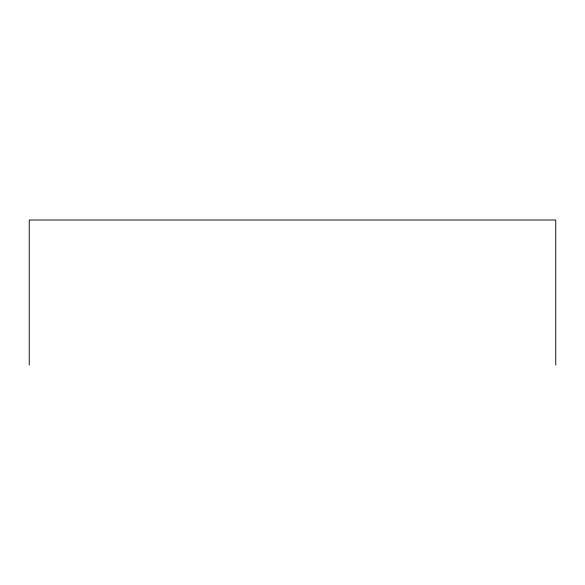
<?xml version="1.0" encoding="UTF-8"?>
<svg xmlns="http://www.w3.org/2000/svg" width="585" height="585" viewBox="0 0 585 585"><rect width="100%" height="100%" fill="white"/><g stroke="black" fill="none" stroke-linecap="round" stroke-linejoin="round"><path stroke-width="0.88" d="M555.75 364.989L555.75 220.011L29.25 220.011L29.25 364.989"/></g></svg>
